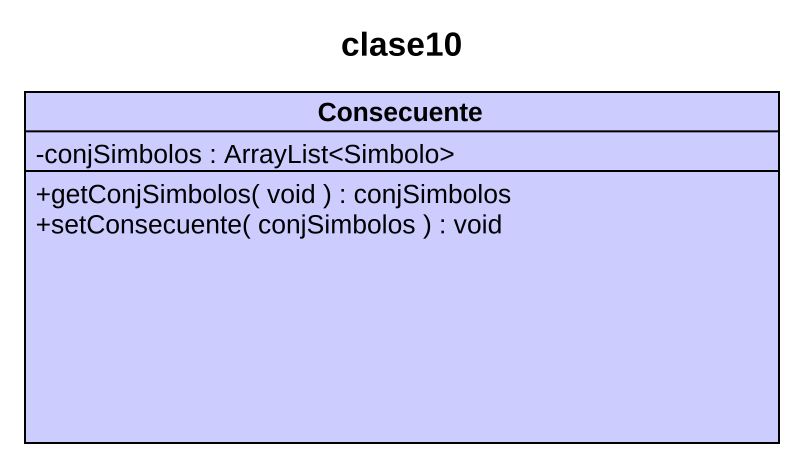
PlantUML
@startuml
title clase10
hide circle
hide empty members
skinparam classAttributeIconSize 0
class Consecuente #CCCCFF {
  -conjSimbolos : ArrayList<Simbolo>
  +getConjSimbolos( void ) : conjSimbolos
  +setConsecuente( conjSimbolos ) : void
}
@enduml
